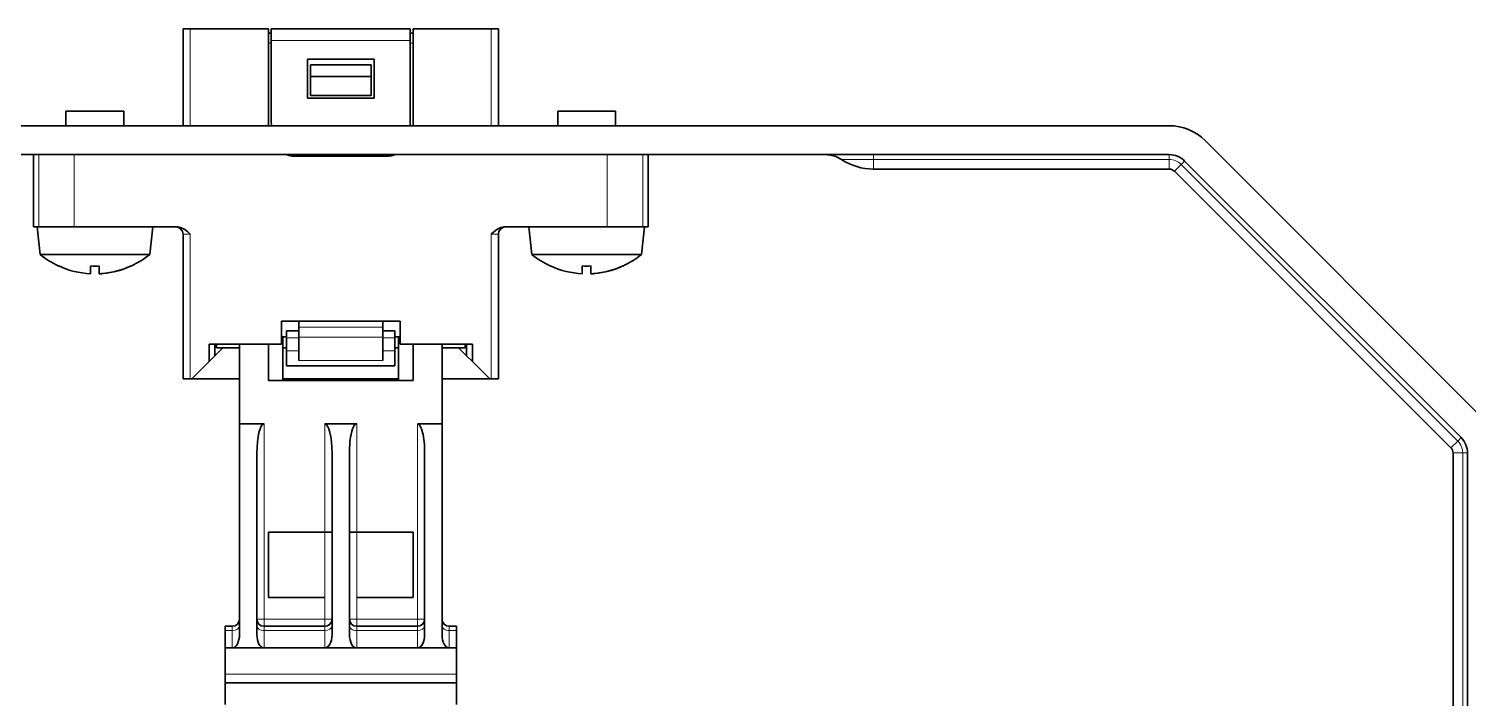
# Model space of a CAD drawing. Header units: inches. Extents: x -20583 to 399182, y -24453 to 525552.
# Drawn here: x 26813.4 to 26912.9, y -17544.6 to -17498.3 of the extents above; entities that cross this region are included whole.
import ezdxf

# ---------------------------------------------------------------- set-up
doc = ezdxf.new("R2010")
doc.units = ezdxf.units.IN
doc.header["$LTSCALE"] = 1000
doc.header["$MEASUREMENT"] = 0
doc.layers.add('CQ Light Elevation', color=4, linetype='Continuous')
doc.layers.add('CQ Lighting', color=5, linetype='Continuous', lineweight=0)

# ---------------------------------------------------------------- blocks, each defined once
blk = doc.blocks.new('T.HC0E0.HQ12 side 2')
at = {"layer": 'CQ Lighting', "color": 1, "lineweight": 35, "ltscale": 0.0125}
for p, q in [((441992.405, 518985.618), (441992.905, 518985.618)), ((442013.705, 518985.618), (442014.205, 518985.618)), ((441992.405, 518961.418), (441992.905, 518961.418)), ((442013.705, 518961.418), (442014.205, 518961.418)), ((441998.005, 518958.318), (441997.505, 518958.318)), ((442009.105, 518958.318), (442008.605, 518958.318)), ((441995.305, 518944.318), (441995.805, 518944.318)), ((441995.305, 518944.318), (441995.805, 518944.318)), ((442010.805, 518944.318), (442011.305, 518944.318)), ((442010.805, 518944.318), (442011.305, 518944.318)), ((441995.305, 518942.818), (441995.805, 518942.818)), ((441996.305, 518942.818), (441995.805, 518942.818)), ((441998.005, 518942.818), (441997.505, 518942.818)), ((442002.705, 518942.818), (442002.205, 518942.818)), ((442004.405, 518942.818), (442003.905, 518942.818)), ((442009.105, 518942.818), (442008.605, 518942.818)), ((442010.805, 518942.818), (442010.305, 518942.818)), ((442010.805, 518942.818), (442011.305, 518942.818))]:
    blk.add_line(p, q, dxfattribs=at)
at = {"layer": 'CQ Lighting', "color": 1, "lineweight": 35, "ltscale": 0.1675}
for p, q in [((441992.405, 518985.618), (441992.405, 518978.918)), ((441998.305, 518978.918), (441998.305, 518985.618)), ((442008.305, 518985.618), (442008.305, 518978.918)), ((442014.205, 518985.618), (442014.205, 518978.918))]:
    blk.add_line(p, q, dxfattribs=at)
at = {"layer": 'CQ Lighting', "color": 1, "lineweight": 35, "ltscale": 0.135001}
for p, q in [((441992.905, 518985.618), (441998.305, 518985.618)), ((442008.305, 518985.618), (442013.705, 518985.618))]:
    blk.add_line(p, q, dxfattribs=at)
at = {"layer": 'CQ Lighting', "color": 1, "lineweight": 13, "ltscale": 0.1675}
for p, q in [((441992.905, 518985.618), (441992.905, 518978.918)), ((442013.705, 518985.618), (442013.705, 518978.918))]:
    blk.add_line(p, q, dxfattribs=at)
at = {"layer": 'CQ Lighting', "color": 1, "lineweight": 35, "ltscale": 0.005}
for p, q in [((441998.305, 518985.318), (441998.505, 518985.318)), ((442008.105, 518985.318), (442008.305, 518985.318))]:
    blk.add_line(p, q, dxfattribs=at)
at = {"layer": 'CQ Lighting', "color": 1, "lineweight": 35, "ltscale": 0.239999}
blk.add_line((441998.505, 518985.618), (442008.105, 518985.618), dxfattribs=at)
at = {"layer": 'CQ Lighting', "color": 1, "lineweight": 35, "ltscale": 0.02}
for p, q in [((441998.505, 518984.818), (441998.505, 518985.618)), ((442008.105, 518984.818), (442008.105, 518985.618)), ((442001.205, 518982.318), (442001.205, 518983.118)), ((442005.405, 518982.318), (442005.405, 518983.118)), ((441994.605, 518963.018), (441994.605, 518963.818)), ((442012.005, 518963.018), (442012.005, 518963.818))]:
    blk.add_line(p, q, dxfattribs=at)
at = {"layer": 'CQ Lighting', "color": 1, "lineweight": 13, "ltscale": 0.005}
for p, q in [((441998.305, 518984.618), (441998.505, 518984.618)), ((442008.105, 518984.618), (442008.305, 518984.618))]:
    blk.add_line(p, q, dxfattribs=at)
at = {"layer": 'CQ Lighting', "color": 1, "lineweight": 13, "ltscale": 0.239999}
blk.add_line((441998.505, 518984.818), (442008.105, 518984.818), dxfattribs=at)
at = {"layer": 'CQ Lighting', "color": 1, "lineweight": 35, "ltscale": 0.1425}
for p, q in [((441998.505, 518979.118), (441998.505, 518984.818)), ((442008.105, 518979.118), (442008.105, 518984.818))]:
    blk.add_line(p, q, dxfattribs=at)
at = {"layer": 'CQ Lighting', "color": 1, "lineweight": 35, "ltscale": 0.0675}
for p, q in [((442001.005, 518980.818), (442001.005, 518983.518)), ((442005.605, 518983.518), (442005.605, 518980.818))]:
    blk.add_line(p, q, dxfattribs=at)
at = {"layer": 'CQ Lighting', "color": 1, "lineweight": 35, "ltscale": 0.114999}
for p, q in [((442001.005, 518983.518), (442005.605, 518983.518)), ((442005.605, 518980.818), (442001.005, 518980.818))]:
    blk.add_line(p, q, dxfattribs=at)
at = {"layer": 'CQ Lighting', "color": 1, "lineweight": 35, "ltscale": 0.104999}
for p, q in [((442001.205, 518983.118), (442005.405, 518983.118)), ((442001.205, 518982.318), (442005.405, 518982.318)), ((442001.205, 518981.018), (442005.405, 518981.018))]:
    blk.add_line(p, q, dxfattribs=at)
at = {"layer": 'CQ Lighting', "color": 1, "lineweight": 35, "ltscale": 0.0325}
for p, q in [((442001.205, 518981.018), (442001.205, 518982.318)), ((442005.405, 518981.018), (442005.405, 518982.318))]:
    blk.add_line(p, q, dxfattribs=at)
at = {"layer": 'CQ Lighting', "color": 1, "lineweight": 35, "ltscale": 0.073982}
for p, q in [((441987.264, 518979.918), (441984.305, 518979.918)), ((442021.264, 518979.918), (442018.305, 518979.918))]:
    blk.add_line(p, q, dxfattribs=at)
at = {"layer": 'CQ Lighting', "color": 1, "lineweight": 35, "ltscale": 0.025}
for p, q in [((441984.305, 518978.918), (441984.305, 518979.918)), ((441988.305, 518978.918), (441988.305, 518979.918)), ((442018.305, 518978.918), (442018.305, 518979.918)), ((442022.305, 518978.918), (442022.305, 518979.918)), ((441995.305, 518940.418), (441996.305, 518940.418))]:
    blk.add_line(p, q, dxfattribs=at)
at = {"layer": 'CQ Lighting', "color": 1, "lineweight": 35, "ltscale": 0.026018}
for p, q in [((441988.305, 518979.918), (441987.264, 518979.918)), ((442022.305, 518979.918), (442021.264, 518979.918))]:
    blk.add_line(p, q, dxfattribs=at)
at = {"layer": 'CQ Lighting', "color": 1, "lineweight": 35}
for p, q in [((442003.305, 518978.918), (441946.026, 518978.918)), ((442003.305, 518978.918), (442060.583, 518978.918)), ((441943.551, 518977.893), (441924.43, 518958.772)), ((441944.965, 518976.479), (441925.844, 518957.357)), ((442003.305, 518976.918), (441946.026, 518976.918)), ((442003.305, 518976.918), (442060.583, 518976.918)), ((441926.551, 518956.65), (441945.673, 518975.772)), ((441946.026, 518975.918), (441966.476, 518975.918)), ((441925.405, 518956.297), (441925.405, 518875.918)), ((441926.405, 518925.746), (441926.405, 518956.297))]:
    blk.add_line(p, q, dxfattribs=at)
at = {"layer": 'CQ Lighting', "color": 1, "lineweight": 13}
for p, q in [((441945.201, 518976.243), (441926.08, 518957.122)), ((441966.476, 518976.585), (441946.026, 518976.585)), ((441925.738, 518956.297), (441925.738, 518925.746))]:
    blk.add_line(p, q, dxfattribs=at)
at = {"layer": 'CQ Lighting', "color": 1, "lineweight": 13, "ltscale": 0.008334}
for p, q in [((441945.201, 518976.243), (441944.965, 518976.479)), ((441946.026, 518976.918), (441946.026, 518976.585)), ((441966.476, 518976.918), (441966.476, 518976.585)), ((441925.844, 518957.357), (441926.08, 518957.122)), ((441925.738, 518956.297), (441925.405, 518956.297))]:
    blk.add_line(p, q, dxfattribs=at)
at = {"layer": 'CQ Lighting', "color": 1, "lineweight": 13, "ltscale": 0.016667}
for p, q in [((441945.201, 518976.243), (441945.673, 518975.772)), ((441946.026, 518975.918), (441946.026, 518976.585)), ((441926.551, 518956.65), (441926.08, 518957.122))]:
    blk.add_line(p, q, dxfattribs=at)
at = {"layer": 'CQ Lighting', "color": 1, "lineweight": 13, "ltscale": 0.055276}
blk.add_line((441966.476, 518976.585), (441968.687, 518976.585), dxfattribs=at)
at = {"layer": 'CQ Lighting', "color": 1, "lineweight": 13, "ltscale": 0.016666}
for p, q in [((441966.476, 518975.918), (441966.476, 518976.585)), ((441925.738, 518956.297), (441926.405, 518956.297))]:
    blk.add_line(p, q, dxfattribs=at)
at = {"layer": 'CQ Lighting', "color": 1, "lineweight": 35, "ltscale": 0.009338}
for p, q in [((441982.428, 518976.918), (441982.055, 518976.918)), ((442024.555, 518976.918), (442024.181, 518976.918)), ((441982.428, 518971.918), (441982.055, 518971.918)), ((442024.555, 518971.918), (442024.181, 518971.918))]:
    blk.add_line(p, q, dxfattribs=at)
at = {"layer": 'CQ Lighting', "color": 1, "lineweight": 35, "ltscale": 0.125}
for p, q in [((441982.055, 518971.918), (441982.055, 518976.918)), ((442024.555, 518971.918), (442024.555, 518976.918)), ((441999.205, 518963.818), (441994.205, 518963.818)), ((442012.405, 518963.818), (442007.405, 518963.818))]:
    blk.add_line(p, q, dxfattribs=at)
at = {"layer": 'CQ Lighting', "color": 1, "lineweight": 35, "ltscale": 0.061401}
for p, q in [((441984.884, 518976.918), (441982.428, 518976.918)), ((442024.181, 518976.918), (442021.725, 518976.918)), ((441984.884, 518971.918), (441982.428, 518971.918)), ((442024.181, 518971.918), (442021.725, 518971.918))]:
    blk.add_line(p, q, dxfattribs=at)
at = {"layer": 'CQ Lighting', "color": 1, "lineweight": 13, "ltscale": 0.125}
for p, q in [((441982.428, 518971.918), (441982.428, 518976.918)), ((441984.884, 518971.918), (441984.884, 518976.918)), ((442021.725, 518971.918), (442021.725, 518976.918)), ((442024.181, 518971.918), (442024.181, 518976.918))]:
    blk.add_line(p, q, dxfattribs=at)
at = {"layer": 'CQ Lighting', "color": 1, "lineweight": 35, "ltscale": 0.20051}
for p, q in [((441984.884, 518976.918), (441992.905, 518976.918)), ((442013.705, 518976.918), (442021.725, 518976.918))]:
    blk.add_line(p, q, dxfattribs=at)
at = {"layer": 'CQ Lighting', "color": 1, "lineweight": 35, "ltscale": 0.160001}
blk.add_line((442006.505, 518976.818), (442000.105, 518976.818), dxfattribs=at)
at = {"layer": 'CQ Lighting', "color": 1, "lineweight": 35, "ltscale": 0.147963}
for p, q in [((441988.223, 518971.918), (441982.305, 518971.918)), ((442022.223, 518971.918), (442016.305, 518971.918))]:
    blk.add_line(p, q, dxfattribs=at)
at = {"layer": 'CQ Lighting', "color": 1, "lineweight": 35, "ltscale": 0.047785}
for p, q in [((441982.513, 518970.018), (441982.305, 518971.918)), ((441990.096, 518970.018), (441990.305, 518971.918)), ((442016.513, 518970.018), (442016.305, 518971.918)), ((442024.096, 518970.018), (442024.305, 518971.918))]:
    blk.add_line(p, q, dxfattribs=at)
at = {"layer": 'CQ Lighting', "color": 1, "lineweight": 35, "ltscale": 0.178859}
for p, q in [((441984.884, 518971.918), (441992.039, 518971.918)), ((442014.571, 518971.918), (442021.725, 518971.918))]:
    blk.add_line(p, q, dxfattribs=at)
at = {"layer": 'CQ Lighting', "color": 1, "lineweight": 35, "ltscale": 0.052037}
for p, q in [((441990.305, 518971.918), (441988.223, 518971.918)), ((442024.305, 518971.918), (442022.223, 518971.918))]:
    blk.add_line(p, q, dxfattribs=at)
at = {"layer": 'CQ Lighting', "color": 1, "lineweight": 13, "ltscale": 0.0125}
for p, q in [((441992.905, 518971.418), (441992.405, 518971.418)), ((442014.205, 518971.418), (442013.705, 518971.418)), ((441997.505, 518944.818), (441998.005, 518944.818)), ((441998.005, 518944.318), (441998.005, 518944.818)), ((442002.205, 518944.318), (442002.205, 518944.818)), ((442002.205, 518944.818), (442002.705, 518944.818)), ((442003.905, 518944.818), (442004.405, 518944.818)), ((442004.405, 518944.318), (442004.405, 518944.818)), ((442008.605, 518944.318), (442008.605, 518944.818)), ((442008.605, 518944.818), (442009.105, 518944.818)), ((441995.305, 518944.025), (441995.805, 518944.025)), ((441995.305, 518944.025), (441995.805, 518944.025)), ((442010.805, 518944.025), (442011.305, 518944.025)), ((442010.805, 518944.025), (442011.305, 518944.025))]:
    blk.add_line(p, q, dxfattribs=at)
at = {"layer": 'CQ Lighting', "color": 1, "lineweight": 35, "ltscale": 0.25}
for p, q in [((441992.405, 518971.418), (441992.405, 518961.418)), ((442014.205, 518971.418), (442014.205, 518961.418)), ((442008.305, 518961.318), (441998.305, 518961.318))]:
    blk.add_line(p, q, dxfattribs=at)
at = {"layer": 'CQ Lighting', "color": 1, "lineweight": 13, "ltscale": 0.25}
for p, q in [((441992.905, 518971.418), (441992.905, 518961.418)), ((442013.705, 518971.418), (442013.705, 518961.418))]:
    blk.add_line(p, q, dxfattribs=at)
at = {"layer": 'CQ Lighting', "color": 1, "lineweight": 35, "ltscale": 0.14026}
for p, q in [((441988.123, 518970.018), (441982.513, 518970.018)), ((442022.123, 518970.018), (442016.513, 518970.018))]:
    blk.add_line(p, q, dxfattribs=at)
at = {"layer": 'CQ Lighting', "color": 1, "lineweight": 35, "ltscale": 0.000206}
for p, q in [((441983.805, 518969.214), (441983.805, 518969.222)), ((441988.805, 518969.222), (441988.805, 518969.214)), ((441988.805, 518969.214), (441988.805, 518969.222)), ((442017.805, 518969.214), (442017.805, 518969.222)), ((442022.805, 518969.222), (442022.805, 518969.214)), ((442022.805, 518969.214), (442022.805, 518969.222))]:
    blk.add_line(p, q, dxfattribs=at)
at = {"layer": 'CQ Lighting', "color": 1, "lineweight": 35, "ltscale": 0.013472}
for p, q in [((441986.005, 518969.222), (441986.005, 518968.683)), ((441986.604, 518969.222), (441986.605, 518968.683)), ((442020.005, 518969.222), (442020.005, 518968.683)), ((442020.604, 518969.222), (442020.605, 518968.683))]:
    blk.add_line(p, q, dxfattribs=at)
at = {"layer": 'CQ Lighting', "color": 1, "lineweight": 35, "ltscale": 0.013029}
for p, q in [((441986.605, 518969.222), (441986.605, 518968.701)), ((442020.605, 518969.222), (442020.605, 518968.701))]:
    blk.add_line(p, q, dxfattribs=at)
at = {"layer": 'CQ Lighting', "color": 1, "lineweight": 35, "ltscale": 0.013471}
for p, q in [((441986.605, 518968.683), (441986.605, 518969.222)), ((441986.605, 518968.683), (441986.605, 518969.222)), ((442020.605, 518968.683), (442020.605, 518969.222)), ((442020.605, 518968.683), (442020.605, 518969.222))]:
    blk.add_line(p, q, dxfattribs=at)
at = {"layer": 'CQ Lighting', "color": 1, "lineweight": 35, "ltscale": 0.049327}
for p, q in [((441990.096, 518970.018), (441988.123, 518970.018)), ((442024.096, 518970.018), (442022.123, 518970.018))]:
    blk.add_line(p, q, dxfattribs=at)
at = {"layer": 'CQ Lighting', "color": 1, "lineweight": 35, "ltscale": 0.000443}
for p, q in [((441986.605, 518968.683), (441986.605, 518968.701)), ((442020.605, 518968.683), (442020.605, 518968.701))]:
    blk.add_line(p, q, dxfattribs=at)
at = {"layer": 'CQ Lighting', "color": 1, "lineweight": 35, "ltscale": 0.04}
for p, q in [((441999.205, 518965.418), (441999.205, 518963.818)), ((442007.405, 518965.418), (442007.405, 518963.818))]:
    blk.add_line(p, q, dxfattribs=at)
at = {"layer": 'CQ Lighting', "color": 1, "lineweight": 35, "ltscale": 0.204999}
blk.add_line((442007.405, 518965.418), (441999.205, 518965.418), dxfattribs=at)
at = {"layer": 'CQ Lighting', "color": 1, "lineweight": 35, "ltscale": 0.010812}
for p, q in [((442000.405, 518965.418), (442000.405, 518964.986)), ((442006.205, 518965.418), (442006.205, 518964.986))]:
    blk.add_line(p, q, dxfattribs=at)
at = {"layer": 'CQ Lighting', "color": 1, "lineweight": 35, "ltscale": 0.008749}
for p, q in [((441999.555, 518964.318), (441999.205, 518964.318)), ((442007.405, 518964.318), (442007.055, 518964.318))]:
    blk.add_line(p, q, dxfattribs=at)
at = {"layer": 'CQ Lighting', "color": 1, "lineweight": 35, "ltscale": 0.075}
for p, q in [((441999.305, 518964.318), (441999.305, 518961.318)), ((442007.305, 518964.318), (442007.305, 518961.318))]:
    blk.add_line(p, q, dxfattribs=at)
at = {"layer": 'CQ Lighting', "color": 1, "lineweight": 35, "ltscale": 0.011992}
for p, q in [((441999.555, 518964.256), (441999.555, 518964.736)), ((442007.055, 518964.256), (442007.055, 518964.736))]:
    blk.add_line(p, q, dxfattribs=at)
at = {"layer": 'CQ Lighting', "color": 1, "lineweight": 35, "ltscale": 0.021249}
for p, q in [((441999.555, 518964.736), (442000.405, 518964.736)), ((442006.205, 518964.736), (442007.055, 518964.736))]:
    blk.add_line(p, q, dxfattribs=at)
at = {"layer": 'CQ Lighting', "color": 1, "lineweight": 13, "ltscale": 0.021249}
for p, q in [((442000.405, 518964.256), (441999.555, 518964.256)), ((442006.205, 518964.256), (442007.055, 518964.256)), ((442000.405, 518963.363), (441999.555, 518963.363)), ((442006.205, 518963.363), (442007.055, 518963.363))]:
    blk.add_line(p, q, dxfattribs=at)
at = {"layer": 'CQ Lighting', "color": 1, "lineweight": 35, "ltscale": 0.022336}
for p, q in [((441999.555, 518964.256), (441999.555, 518963.363)), ((442007.055, 518964.256), (442007.055, 518963.363))]:
    blk.add_line(p, q, dxfattribs=at)
at = {"layer": 'CQ Lighting', "color": 1, "lineweight": 13, "ltscale": 0.145001}
for p, q in [((442000.405, 518964.986), (442006.205, 518964.986)), ((442000.405, 518964.307), (442006.205, 518964.307)), ((442000.405, 518962.684), (442006.205, 518962.684))]:
    blk.add_line(p, q, dxfattribs=at)
at = {"layer": 'CQ Lighting', "color": 1, "lineweight": 35, "ltscale": 0.016975}
for p, q in [((442000.405, 518964.307), (442000.405, 518964.986)), ((442006.205, 518964.307), (442006.205, 518964.986))]:
    blk.add_line(p, q, dxfattribs=at)
at = {"layer": 'CQ Lighting', "color": 1, "lineweight": 35, "ltscale": 0.040573}
for p, q in [((442000.405, 518964.307), (442000.405, 518962.684)), ((442006.205, 518964.307), (442006.205, 518962.684))]:
    blk.add_line(p, q, dxfattribs=at)
at = {"layer": 'CQ Lighting', "color": 1, "lineweight": 35, "ltscale": 0.03}
for p, q in [((441994.205, 518962.618), (441994.205, 518963.818)), ((442012.405, 518962.618), (442012.405, 518963.818)), ((441997.505, 518958.318), (441996.305, 518958.318)), ((442010.305, 518958.318), (442009.105, 518958.318)), ((441996.305, 518942.818), (441997.505, 518942.818)), ((442009.105, 518942.818), (442010.305, 518942.818))]:
    blk.add_line(p, q, dxfattribs=at)
at = {"layer": 'CQ Lighting', "color": 1, "lineweight": 13, "ltscale": 0.02}
blk.add_line((441994.605, 518963.018), (441994.605, 518963.818), dxfattribs=at)
at = {"layer": 'CQ Lighting', "color": 1, "lineweight": 35, "ltscale": 0.019445}
for p, q in [((441995.155, 518963.568), (441994.605, 518963.018)), ((442011.455, 518963.568), (442012.005, 518963.018))]:
    blk.add_line(p, q, dxfattribs=at)
at = {"layer": 'CQ Lighting', "color": 1, "lineweight": 35, "ltscale": 0.00625}
for p, q in [((441994.705, 518963.568), (441994.705, 518963.818)), ((441999.305, 518963.568), (441999.555, 518963.568)), ((442007.055, 518963.568), (442007.305, 518963.568)), ((442011.905, 518963.568), (442011.905, 518963.818))]:
    blk.add_line(p, q, dxfattribs=at)
at = {"layer": 'CQ Lighting', "color": 1, "lineweight": 35, "ltscale": 0.039999}
for p, q in [((441994.705, 518963.568), (441996.305, 518963.568)), ((442010.305, 518963.568), (442011.905, 518963.568))]:
    blk.add_line(p, q, dxfattribs=at)
at = {"layer": 'CQ Lighting', "color": 1, "lineweight": 35, "ltscale": 0.1375}
for p, q in [((441996.305, 518963.818), (441996.305, 518958.318)), ((442010.305, 518963.818), (442010.305, 518958.318))]:
    blk.add_line(p, q, dxfattribs=at)
at = {"layer": 'CQ Lighting', "color": 1, "lineweight": 35, "ltscale": 0.0625}
for p, q in [((441998.305, 518963.818), (441998.305, 518961.318)), ((442008.305, 518963.818), (442008.305, 518961.318))]:
    blk.add_line(p, q, dxfattribs=at)
at = {"layer": 'CQ Lighting', "color": 1, "lineweight": 35, "ltscale": 0.026017}
for p, q in [((441999.555, 518962.322), (441999.555, 518963.363)), ((442007.055, 518962.322), (442007.055, 518963.363))]:
    blk.add_line(p, q, dxfattribs=at)
at = {"layer": 'CQ Lighting', "color": 1, "lineweight": 35, "ltscale": 0.042427}
for p, q in [((441994.205, 518962.618), (441993.005, 518961.418)), ((442012.405, 518962.618), (442013.605, 518961.418))]:
    blk.add_line(p, q, dxfattribs=at)
at = {"layer": 'CQ Lighting', "color": 1, "lineweight": 35, "ltscale": 0.014141}
for p, q in [((441994.205, 518962.618), (441994.605, 518963.018)), ((442012.405, 518962.618), (442012.005, 518963.018))]:
    blk.add_line(p, q, dxfattribs=at)
at = {"layer": 'CQ Lighting', "color": 1, "lineweight": 35, "ltscale": 0.1875}
for p, q in [((441999.555, 518962.322), (442007.055, 518962.322)), ((442010.305, 518952.318), (442010.305, 518944.818))]:
    blk.add_line(p, q, dxfattribs=at)
at = {"layer": 'CQ Lighting', "color": 1, "lineweight": 35, "ltscale": 0.002501}
for p, q in [((441992.905, 518961.418), (441993.005, 518961.418)), ((442013.605, 518961.418), (442013.705, 518961.418))]:
    blk.add_line(p, q, dxfattribs=at)
at = {"layer": 'CQ Lighting', "color": 1, "lineweight": 35, "ltscale": 0.0825}
for p, q in [((441993.005, 518961.418), (441996.305, 518961.418)), ((442010.305, 518961.418), (442013.605, 518961.418))]:
    blk.add_line(p, q, dxfattribs=at)
at = {"layer": 'CQ Lighting', "color": 1, "lineweight": 35, "ltscale": 0.2}
blk.add_line((441999.305, 518961.418), (442007.305, 518961.418), dxfattribs=at)
at = {"layer": 'CQ Lighting', "color": 1, "lineweight": 35, "ltscale": 0.364081}
for p, q in [((441996.305, 518958.318), (441996.305, 518943.755)), ((442010.305, 518958.318), (442010.305, 518943.755))]:
    blk.add_line(p, q, dxfattribs=at)
at = {"layer": 'CQ Lighting', "color": 1, "lineweight": 13, "ltscale": 0.3375}
for p, q in [((441998.005, 518944.818), (441998.005, 518958.318)), ((442002.205, 518958.318), (442002.205, 518944.818)), ((442004.405, 518958.318), (442004.405, 518944.818)), ((442008.605, 518944.818), (442008.605, 518958.318))]:
    blk.add_line(p, q, dxfattribs=at)
at = {"layer": 'CQ Lighting', "color": 1, "lineweight": 35, "ltscale": 0.054999}
blk.add_line((442004.405, 518958.318), (442002.205, 518958.318), dxfattribs=at)
at = {"layer": 'CQ Lighting', "color": 1, "lineweight": 35, "ltscale": 0.313094}
for p, q in [((441997.505, 518956.279), (441997.505, 518943.755)), ((442002.705, 518943.755), (442002.705, 518956.279)), ((442003.905, 518943.755), (442003.905, 518956.279)), ((442009.105, 518956.279), (442009.105, 518943.755))]:
    blk.add_line(p, q, dxfattribs=at)
at = {"layer": 'CQ Lighting', "color": 1, "lineweight": 35, "ltscale": 0.110001}
for p, q in [((442002.705, 518950.818), (441998.305, 518950.818)), ((442008.305, 518950.818), (442003.905, 518950.818))]:
    blk.add_line(p, q, dxfattribs=at)
at = {"layer": 'CQ Lighting', "color": 1, "lineweight": 35, "ltscale": 0.1125}
for p, q in [((441998.305, 518950.818), (441998.305, 518946.318)), ((442008.305, 518950.818), (442008.305, 518946.318))]:
    blk.add_line(p, q, dxfattribs=at)
at = {"layer": 'CQ Lighting', "color": 1, "lineweight": 35, "ltscale": 0.097501}
for p, q in [((442002.205, 518946.318), (441998.305, 518946.318)), ((442008.305, 518946.318), (442004.405, 518946.318))]:
    blk.add_line(p, q, dxfattribs=at)
at = {"layer": 'CQ Lighting', "color": 1, "lineweight": 13, "ltscale": 0.105}
for p, q in [((441998.005, 518944.818), (442002.205, 518944.818)), ((441998.005, 518944.818), (442002.205, 518944.818)), ((442004.405, 518944.818), (442008.605, 518944.818)), ((442004.405, 518944.818), (442008.605, 518944.818)), ((441998.005, 518944.025), (442002.205, 518944.025)), ((441998.005, 518944.025), (442002.205, 518944.025)), ((442004.405, 518944.025), (442008.605, 518944.025)), ((442004.405, 518944.025), (442008.605, 518944.025))]:
    blk.add_line(p, q, dxfattribs=at)
at = {"layer": 'CQ Lighting', "color": 1, "lineweight": 35, "ltscale": 0.007322}
for p, q in [((441995.305, 518944.025), (441995.305, 518944.318)), ((441995.305, 518944.025), (441995.305, 518944.318)), ((442011.305, 518944.025), (442011.305, 518944.318)), ((442011.305, 518944.025), (442011.305, 518944.318))]:
    blk.add_line(p, q, dxfattribs=at)
at = {"layer": 'CQ Lighting', "color": 1, "lineweight": 35, "ltscale": 0.030178}
for p, q in [((441995.305, 518944.025), (441995.305, 518942.818)), ((441995.305, 518944.025), (441995.305, 518942.818)), ((442011.305, 518944.025), (442011.305, 518942.818)), ((442011.305, 518944.025), (442011.305, 518942.818))]:
    blk.add_line(p, q, dxfattribs=at)
at = {"layer": 'CQ Lighting', "color": 1, "lineweight": 13, "ltscale": 0.007322}
for p, q in [((441995.805, 518944.025), (441995.805, 518944.318)), ((441998.005, 518944.025), (441998.005, 518944.318)), ((442002.205, 518944.025), (442002.205, 518944.318)), ((442004.405, 518944.025), (442004.405, 518944.318)), ((442008.605, 518944.025), (442008.605, 518944.318)), ((442010.805, 518944.025), (442010.805, 518944.318))]:
    blk.add_line(p, q, dxfattribs=at)
at = {"layer": 'CQ Lighting', "color": 1, "lineweight": 13, "ltscale": 0.030178}
for p, q in [((441995.805, 518942.818), (441995.805, 518944.025)), ((441998.005, 518942.818), (441998.005, 518944.025)), ((442002.205, 518944.025), (442002.205, 518942.818)), ((442004.405, 518944.025), (442004.405, 518942.818)), ((442008.605, 518942.818), (442008.605, 518944.025)), ((442010.805, 518942.818), (442010.805, 518944.025))]:
    blk.add_line(p, q, dxfattribs=at)
at = {"layer": 'CQ Lighting', "color": 1, "lineweight": 35, "ltscale": 0.105}
for p, q in [((441998.005, 518944.318), (442002.205, 518944.318)), ((441998.005, 518944.318), (442002.205, 518944.318)), ((442004.405, 518944.318), (442008.605, 518944.318)), ((442004.405, 518944.318), (442008.605, 518944.318)), ((441998.005, 518942.818), (442002.205, 518942.818)), ((442004.405, 518942.818), (442008.605, 518942.818))]:
    blk.add_line(p, q, dxfattribs=at)
at = {"layer": 'CQ Lighting', "color": 1, "lineweight": 35, "ltscale": 0.4}
blk.add_line((441995.305, 518942.818), (442011.305, 518942.818), dxfattribs=at)
blk.add_line((441995.305, 518942.818), (442011.305, 518942.818), dxfattribs=at)
at = {"layer": 'CQ Lighting', "color": 1, "lineweight": 35, "ltscale": 0.045355}
for p, q in [((441995.305, 518942.818), (441995.305, 518941.004)), ((442011.305, 518942.818), (442011.305, 518941.004))]:
    blk.add_line(p, q, dxfattribs=at)
at = {"layer": 'CQ Lighting', "color": 1, "lineweight": 35, "ltscale": 0.029999}
blk.add_line((442002.705, 518942.818), (442003.905, 518942.818), dxfattribs=at)
at = {"layer": 'CQ Lighting', "color": 1, "lineweight": 35, "ltscale": 0.0375}
for p, q in [((442011.305, 518942.818), (442011.305, 518941.318)), ((442011.305, 518942.818), (442011.305, 518941.318)), ((441995.305, 518938.918), (441995.305, 518940.418)), ((442011.305, 518938.918), (442011.305, 518940.418))]:
    blk.add_line(p, q, dxfattribs=at)
at = {"layer": 'CQ Lighting', "color": 1, "lineweight": 35, "ltscale": 0.014645}
for p, q in [((441995.305, 518940.418), (441995.305, 518941.004)), ((442011.305, 518940.418), (442011.305, 518941.004))]:
    blk.add_line(p, q, dxfattribs=at)
at = {"layer": 'CQ Lighting', "color": 1, "lineweight": 13, "ltscale": 0.4}
blk.add_line((441995.305, 518941.004), (442011.305, 518941.004), dxfattribs=at)
at = {"layer": 'CQ Lighting', "color": 1, "lineweight": 35, "ltscale": 0.375}
blk.add_line((441996.305, 518940.418), (442011.305, 518940.418), dxfattribs=at)
at = {"layer": 'CQ Lighting', "color": 1, "lineweight": 35, "ltscale": 0.0175}
blk.add_line((442011.305, 518941.318), (442011.305, 518940.618), dxfattribs=at)
blk.add_line((442011.305, 518941.318), (442011.305, 518940.618), dxfattribs=at)
at = {"layer": 'CQ Lighting', "color": 1, "lineweight": 35, "ltscale": 0.031546}
blk.add_line((442011.305, 518940.618), (442011.305, 518939.356), dxfattribs=at)
blk.add_line((442011.305, 518940.618), (442011.305, 518939.356), dxfattribs=at)
at = {"layer": 'CQ Lighting', "color": 1, "lineweight": 35}
for points in [[(441992.039, 518971.918), (441992.228, 518971.892), (441992.523, 518971.753), (441992.731, 518971.586), (441992.905, 518971.418)], [(442014.571, 518971.918), (442014.381, 518971.892), (442014.086, 518971.753), (442013.878, 518971.586), (442013.705, 518971.418)]]:
    blk.add_lwpolyline(points, dxfattribs=at)
for centre, radius, start, end in [((441946.026, 518975.418), 3.5, 90, 135), ((442000.505, 518979.118), 2, 180, 185.73909), ((442006.105, 518979.118), 2, 354.26091, 0), ((441946.026, 518975.418), 1.5, 90, 135), ((441966.476, 518979.918), 4, 270, 303.55731), ((441969.793, 518974.918), 2, 90, 123.55732), ((442000.105, 518978.618), 1.8, 250.81158, 270), ((442006.505, 518978.618), 1.8, 270, 289.18842), ((441946.026, 518975.418), 0.5, 90, 135), ((441991.905, 518971.418), 0.5, 0, 90), ((442014.705, 518971.418), 0.5, 90, 180), ((441986.305, 518974.668), 6, 230.80503, 245.37568), ((441986.305, 518974.668), 5.992, 245.34279, 267.13041), ((441986.305, 518974.668), 5.992, 245.34279, 264.7421), ((441986.304, 518974.668), 5.454, 266.84711, 273.15289), ((441986.305, 518974.668), 5.454, 266.84711, 273.15289), ((441986.305, 518974.668), 5.992, 272.86936, 294.65723), ((441986.305, 518974.668), 6, 294.62435, 309.19497), ((442020.305, 518974.668), 6, 230.80503, 245.37568), ((442020.305, 518974.668), 5.992, 245.34279, 267.13041), ((442020.305, 518974.668), 5.992, 245.34279, 264.7421), ((442020.304, 518974.668), 5.454, 266.84711, 273.15289), ((442020.305, 518974.668), 5.454, 266.84711, 273.15289), ((442020.305, 518974.668), 5.992, 272.86936, 294.65723), ((442020.305, 518974.668), 6, 294.62435, 309.19497), ((441986.305, 518974.664), 5.989, 264.74135, 267.13117), ((442020.305, 518974.664), 5.989, 264.74135, 267.13117), ((441926.905, 518956.297), 1.5, 135, 180), ((441926.905, 518956.297), 0.5, 135, 180), ((441995.805, 518944.818), 0.5, 270, 0), ((441998.005, 518944.818), 0.5, 180, 270), ((442002.205, 518944.818), 0.5, 270, 0), ((442004.405, 518944.818), 0.5, 180, 270), ((442008.605, 518944.818), 0.5, 270, 0), ((442010.805, 518944.818), 0.5, 180, 270)]:
    blk.add_arc(centre, radius, start, end, dxfattribs=at)
at = {"layer": 'CQ Lighting', "color": 1, "lineweight": 13}
for centre, start, end in [((441946.026, 518975.418), 90.00052, 134.99948), ((441926.905, 518956.297), 135.00052, 179.99947)]:
    blk.add_arc(centre, 1.167, start, end, dxfattribs=at)
at = {"layer": 'CQ Lighting', "color": 1, "lineweight": 35}
for centre, major_axis, ratio, start_param, end_param in [((441998.005, 518956.279), (0, 2.039), 0.245161, 6.283185, 7.853982), ((442002.205, 518956.279), (0, -2.039), 0.245161, 1.570796, 3.141593), ((442004.405, 518956.279), (0, -2.039), 0.245161, 3.141593, 4.712389), ((442008.605, 518956.279), (0, 2.039), 0.245161, 4.712389, 6.283185), ((441995.805, 518943.755), (0, 0.937), 0.533752, 3.141593, 4.712389), ((441998.005, 518943.755), (0, 0.937), 0.533752, 1.570796, 3.141593), ((442002.205, 518943.755), (0, -0.937), 0.533752, 0, 1.570796), ((442004.405, 518943.755), (0, -0.937), 0.533752, 4.712389, 6.283185), ((442008.605, 518943.755), (0, 0.937), 0.533752, 3.141593, 4.712389), ((442010.805, 518943.755), (0, 0.937), 0.533752, 1.570796, 3.141593)]:
    blk.add_ellipse(centre, major_axis=major_axis, ratio=ratio, start_param=start_param, end_param=end_param, dxfattribs=at)
at = {"layer": 'CQ Lighting', "color": 1, "lineweight": 13}
for centre, major_axis, start_param, end_param in [((441995.805, 518944.379), (-0.5, 0), 1.570796, 3.141593), ((441998.005, 518944.379), (-0.5, 0), 0, 1.570796), ((442002.205, 518944.379), (-0.5, 0), 1.570796, 3.141593), ((442004.405, 518944.379), (-0.5, 0), 0, 1.570796), ((442008.605, 518944.379), (-0.5, 0), 1.570796, 3.141593), ((442010.805, 518944.379), (0.5, 0), 3.141593, 4.712389)]:
    blk.add_ellipse(centre, major_axis=major_axis, ratio=0.707107, start_param=start_param, end_param=end_param, dxfattribs=at)

msp = doc.modelspace()

# ---------------------------------------------------------------- block references
at = {"layer": 'CQ Light Elevation', "xscale": -1}
msp.add_blockref('T.HC0E0.HQ12 side 2', (468838.267, -536483.905, 0), dxfattribs=at)

doc.saveas('drawing.dxf')
